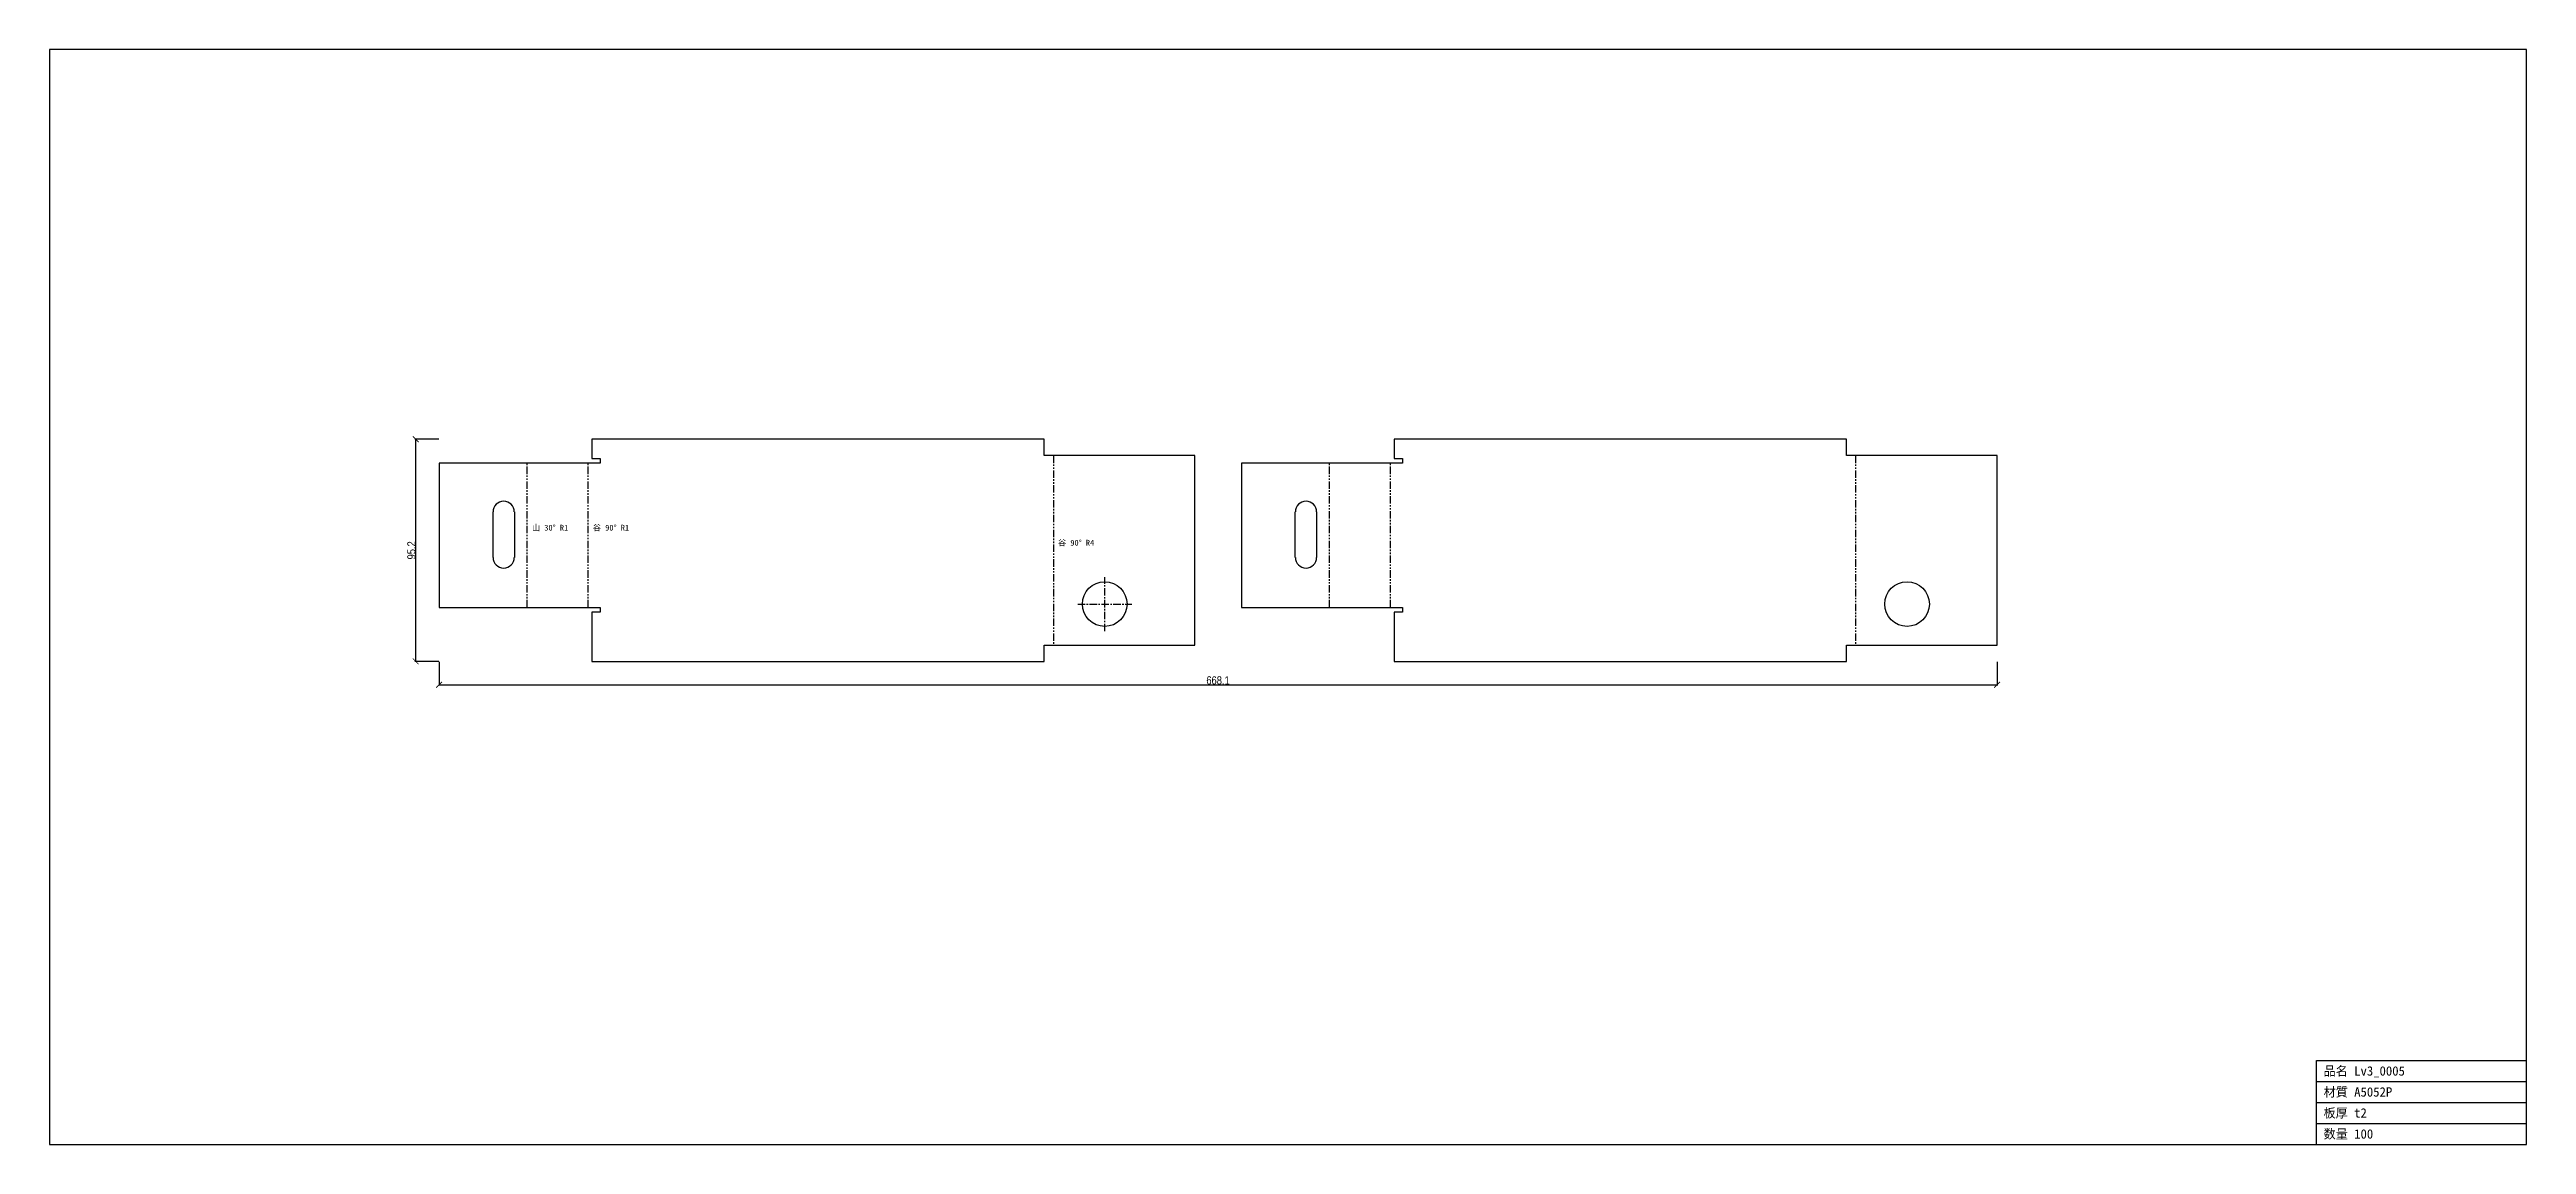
# Model space of a CAD drawing. Header units: millimetres. Extents: x -233 to 830, y -207 to 262.
import ezdxf

# ---------------------------------------------------------------- set-up
doc = ezdxf.new("R2010")
doc.units = ezdxf.units.MM
doc.linetypes.add('CENTER', pattern=[5.08, 3.175, -0.635, 0.635, -0.635])
doc.linetypes.add('PHANTOM', pattern=[6.35, 3.175, -0.635, 0.635, -0.635, 0.635, -0.635])
for name, color, linetype in [('BEND', 7, 'Continuous'), ('CENTER', 7, 'Continuous'), ('CUT', 7, 'Continuous'), ('DIM', 7, 'Continuous'), ('FRAME', 7, 'Continuous'), ('TEXT', 7, 'Continuous')]:
    doc.layers.add(name, color=color, linetype=linetype)
doc.styles.add('OpenSansCondensed-Light', font='OpenSansCondensed-Light.ttf')
doc.dimstyles.new('EZDXF', dxfattribs={"dimtxt": 0.25, "dimasz": 0.175, "dimexe": 0.375, "dimexo": 0.125, "dimgap": 0.1, "dimtad": 1, "dimlfac": 100, "dimzin": 12, "dimdsep": 46, "dimtxsty": 'OpenSansCondensed-Light', "dimblk": 'ARCHTICK', "dimcen": 2.5, "dimazin": 3, "dimtfac": 0.5, "dimtmove": 2, "dimatfit": 3})

# ---------------------------------------------------------------- blocks, each defined once
blk = doc.blocks.new('_ARCHTICK')
at = {"color": 0, "linetype": 'BYBLOCK', "const_width": 0.15}
blk.add_lwpolyline([(-0.5, -0.5), (0.5, 0.5)], dxfattribs=at)

msp = doc.modelspace()

# ---------------------------------------------------------------- linework, layer by layer
at = {"layer": 'BEND', "color": 1, "linetype": 'PHANTOM'}
for p, q in [((197.89, 88.21), (197.89, 7)), ((541.95, 88.21), (541.95, 7)), ((-27.69, 23.17), (-27.69, 84.97)), ((-1.57, 23.17), (-1.57, 84.97)), ((316.37, 23.17), (316.37, 84.97)), ((342.49, 23.17), (342.49, 84.97))]:
    msp.add_line(p, q, dxfattribs=at)
at = {"layer": 'CENTER', "color": 1, "linetype": 'CENTER'}
for p, q in [((219.94, 12.99), (219.94, 36.13)), ((208.37, 24.56), (231.51, 24.56))]:
    msp.add_line(p, q, dxfattribs=at)
at = {"layer": 'CUT'}
for p, q in [((193.97, 95.21), (0, 95.21)), ((0, 95.21), (0, 86.97)), ((0, 86.97), (3.5, 86.97)), ((3.5, 86.97), (3.5, 84.97)), ((193.97, 88.21), (193.97, 95.21)), ((258.52, 88.21), (193.97, 88.21)), ((258.52, 7), (258.52, 88.21)), ((538.03, 95.21), (344.06, 95.21)), ((344.06, 95.21), (344.06, 86.97)), ((344.06, 86.97), (347.56, 86.97)), ((347.56, 86.97), (347.56, 84.97)), ((538.03, 88.21), (538.03, 95.21)), ((602.58, 88.21), (538.03, 88.21)), ((602.58, 7), (602.58, 88.21)), ((3.5, 84.97), (-65.54, 84.97)), ((-65.54, 84.97), (-65.54, 23.17)), ((347.56, 84.97), (278.52, 84.97)), ((278.52, 84.97), (278.52, 23.17)), ((-42.4, 44.58), (-42.4, 64.1)), ((-33.25, 64.1), (-33.25, 44.58)), ((301.66, 44.58), (301.66, 64.1)), ((310.81, 64.1), (310.81, 44.58)), ((-65.54, 23.17), (3.5, 23.17)), ((3.5, 23.17), (3.5, 21.17)), ((278.52, 23.17), (347.56, 23.17)), ((347.56, 23.17), (347.56, 21.17)), ((3.5, 21.17), (0, 21.17)), ((0, 21.17), (0, 0)), ((347.56, 21.17), (344.06, 21.17)), ((344.06, 21.17), (344.06, 0)), ((0, 0), (193.97, 0)), ((193.97, 0), (193.97, 7)), ((193.97, 7), (258.52, 7)), ((344.06, 0), (538.03, 0)), ((538.03, 0), (538.03, 7)), ((538.03, 7), (602.58, 7))]:
    msp.add_line(p, q, dxfattribs=at)
for centre in [(219.94, 24.56), (564.01, 24.56)]:
    msp.add_circle(centre, 9.57, dxfattribs=at)
for centre, start, end in [((-37.83, 64.1), 0, 180), ((306.24, 64.1), 0, 180), ((-37.83, 44.58), 180, 0), ((306.24, 44.58), 180, 0)]:
    msp.add_arc(centre, 4.57, start, end, dxfattribs=at)
at = {"layer": 'FRAME'}
for p, q in [((829.61, 262.25), (-232.57, 262.25)), ((-232.57, 262.25), (-232.57, -207.03)), ((829.61, -207.03), (829.61, 262.25)), ((739.61, -207.03), (739.61, -171.03)), ((739.61, -171.03), (829.61, -171.03)), ((739.61, -180.03), (829.61, -180.03)), ((739.61, -189.03), (829.61, -189.03)), ((739.61, -198.03), (829.61, -198.03)), ((-232.57, -207.03), (829.61, -207.03))]:
    msp.add_line(p, q, dxfattribs=at)

# ---------------------------------------------------------------- texts
at = {"layer": 'TEXT'}
for s, height, p in [('山 30° R1', 2.5, (-25.69, 56.07)), ('谷 90° R1', 2.5, (0.43, 56.07)), ('谷 90° R4', 2.5, (199.89, 49.61)), ('品名 Lv3_0005', 4, (742.61, -177.53)), ('材質 A5052P', 4, (742.61, -186.53)), ('板厚 t2', 4, (742.61, -195.53)), ('数量 100', 4, (742.61, -204.53))]:
    msp.add_text(s, height=height, dxfattribs=at).set_placement(p)

# ---------------------------------------------------------------- dimensions: what is measured, and where the dimension line sits
at = {"layer": 'DIM'}
msp.add_linear_dim(base=(-75.54, 0), p1=(-65.54, 0), p2=(-65.54, 95.21), angle=90, dimstyle='EZDXF', override={"dimtxt": 3.5, "dimasz": 2.5, "dimdec": 1, "dimlfac": 1}, dxfattribs=at).render()
msp.add_linear_dim(base=(-65.54, -10), p1=(-65.54, 0), p2=(602.58, 0), dimstyle='EZDXF', override={"dimtxt": 3.5, "dimasz": 2.5, "dimdec": 1, "dimlfac": 1}, dxfattribs=at).render()

doc.saveas('drawing.dxf')
